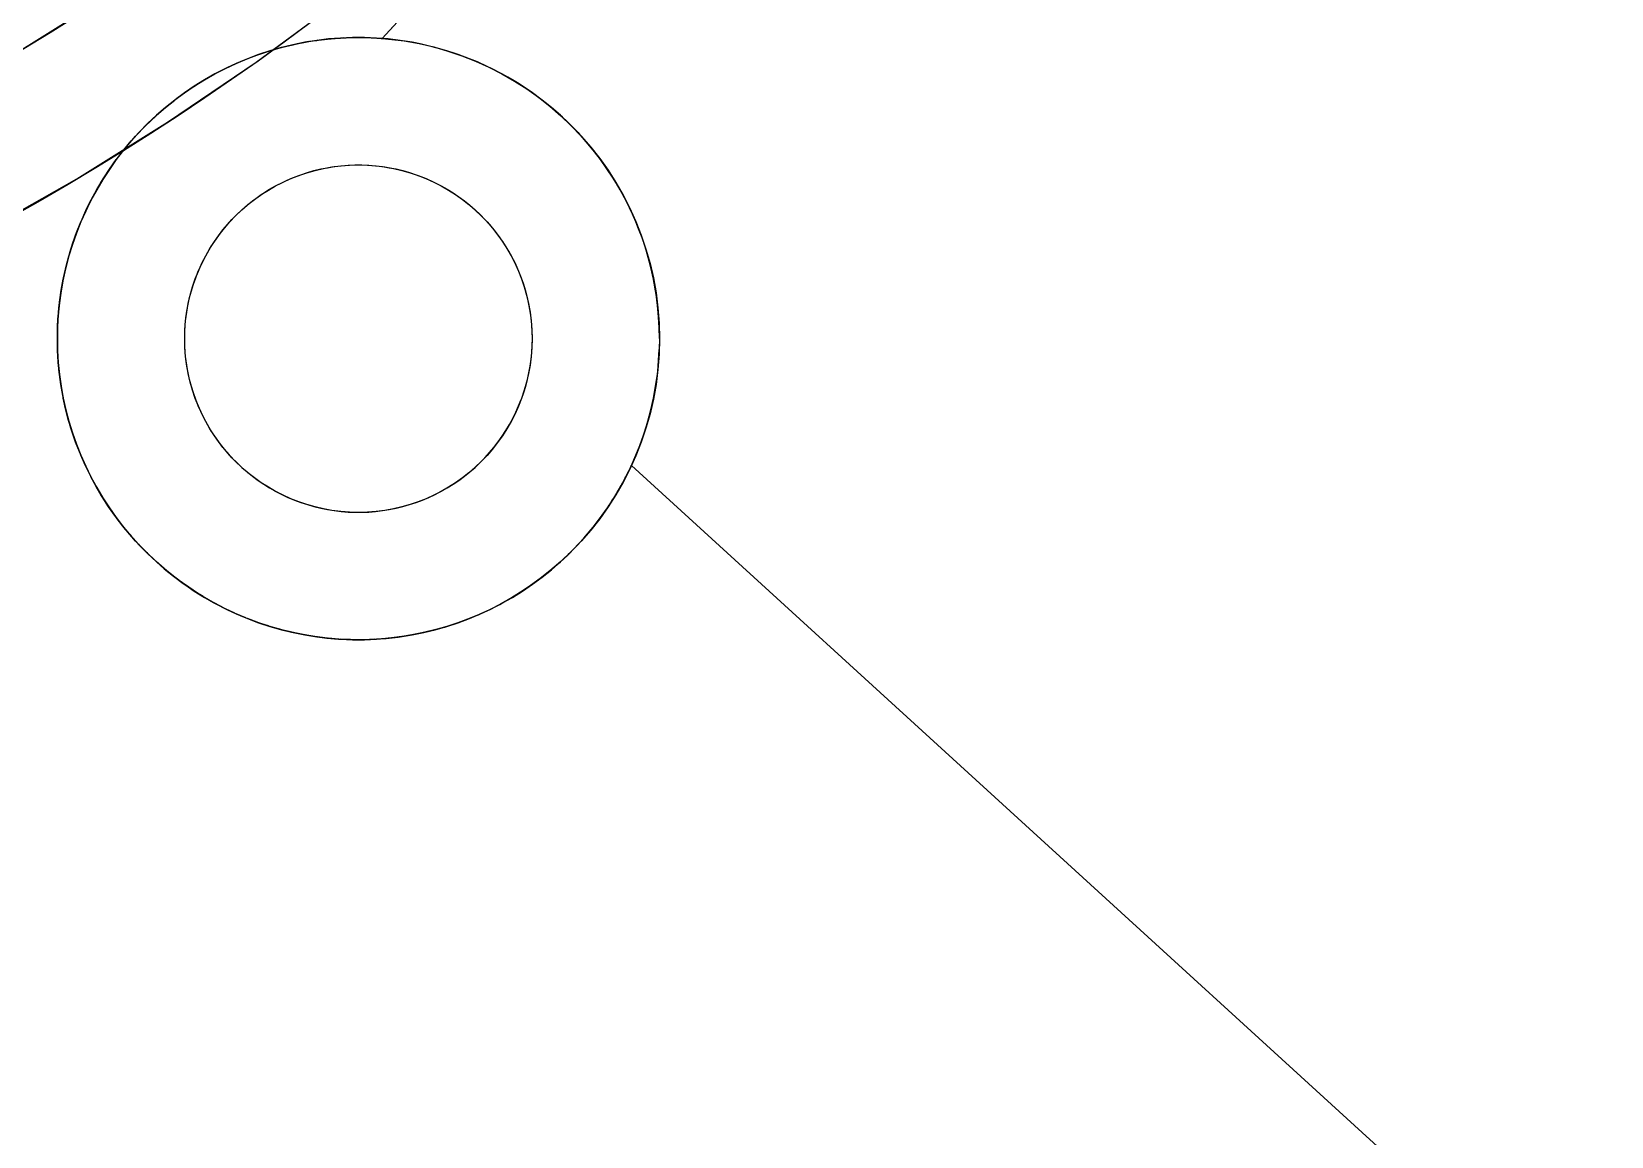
# Model space of a CAD drawing. Header units: millimetres. Extents: x -70 to 246, y -216 to 66.
# Drawn here: x 17.21 to 37.68, y -42.31 to -28 of the extents above; entities that cross this region are included whole.
import ezdxf

# ---------------------------------------------------------------- set-up
doc = ezdxf.new("R2010")
doc.units = ezdxf.units.MM
doc.layers.add('TOP_XY', color=7, linetype='Continuous')

msp = doc.modelspace()

# ---------------------------------------------------------------- linework, layer by layer
for centre, radius in [((0, 0), 34.8), ((0, 0), 33), ((21.445, -31.975), 3.9), ((21.445, -31.975), 2.25)]:
    msp.add_circle(centre, radius)
at = {"layer": 'TOP_XY'}
for p, q in [((28.158, -21.067), (21.753, -28.087)), ((20.118, -28.396), (21.231, -27.574)), ((16.877, -28.358), (17.991, -27.664)), ((21.753, -28.087), (21.903, -27.922)), ((20.297, -28.247), (20.446, -28.205)), ((20.448, -28.204), (20.299, -28.247)), ((20.446, -28.205), (20.299, -28.247)), ((20.446, -28.205), (20.596, -28.168)), ((20.446, -28.205), (20.448, -28.204)), ((20.596, -28.168), (20.448, -28.204)), ((20.598, -28.168), (20.448, -28.204)), ((20.596, -28.168), (20.667, -28.153)), ((20.596, -28.168), (20.598, -28.168)), ((20.75, -28.137), (20.598, -28.168)), ((20.667, -28.153), (20.598, -28.168)), ((20.667, -28.153), (20.738, -28.139)), ((20.738, -28.139), (20.802, -28.128)), ((20.738, -28.139), (20.75, -28.137)), ((20.904, -28.112), (20.75, -28.137)), ((20.802, -28.128), (20.75, -28.137)), ((20.802, -28.128), (20.859, -28.119)), ((20.859, -28.119), (20.915, -28.111)), ((20.859, -28.119), (20.904, -28.112)), ((21.057, -28.094), (20.904, -28.112)), ((20.915, -28.111), (20.904, -28.112)), ((20.915, -28.111), (20.972, -28.103)), ((20.972, -28.103), (21.027, -28.097)), ((21.027, -28.097), (21.077, -28.092)), ((21.027, -28.097), (21.057, -28.094)), ((21.212, -28.082), (21.057, -28.094)), ((21.077, -28.092), (21.057, -28.094)), ((21.077, -28.092), (21.12, -28.088)), ((21.12, -28.088), (21.164, -28.085)), ((21.164, -28.085), (21.206, -28.082)), ((21.206, -28.082), (21.247, -28.08)), ((21.206, -28.082), (21.212, -28.082)), ((21.367, -28.075), (21.212, -28.082)), ((21.247, -28.08), (21.212, -28.082)), ((21.247, -28.08), (21.284, -28.078)), ((21.284, -28.078), (21.316, -28.077)), ((21.316, -28.077), (21.347, -28.076)), ((21.347, -28.076), (21.378, -28.075)), ((21.347, -28.076), (21.367, -28.075)), ((21.378, -28.075), (21.367, -28.075)), ((21.522, -28.075), (21.367, -28.075)), ((21.378, -28.075), (21.402, -28.075)), ((21.402, -28.075), (21.424, -28.075)), ((21.424, -28.075), (21.445, -28.075)), ((21.445, -28.075), (21.466, -28.075)), ((21.466, -28.075), (21.486, -28.075)), ((21.486, -28.075), (21.505, -28.075)), ((21.505, -28.075), (21.524, -28.075)), ((21.677, -28.082), (21.522, -28.075)), ((21.524, -28.075), (21.542, -28.076)), ((21.542, -28.076), (21.56, -28.076)), ((21.56, -28.076), (21.577, -28.077)), ((21.577, -28.077), (21.593, -28.077)), ((21.593, -28.077), (21.608, -28.078)), ((21.608, -28.078), (21.623, -28.079)), ((21.623, -28.079), (21.637, -28.079)), ((21.637, -28.079), (21.65, -28.08)), ((21.65, -28.08), (21.662, -28.081)), ((21.662, -28.081), (21.674, -28.081)), ((21.674, -28.081), (21.685, -28.082)), ((21.832, -28.094), (21.677, -28.082)), ((21.685, -28.082), (21.695, -28.083)), ((21.695, -28.083), (21.705, -28.083)), ((21.705, -28.083), (21.713, -28.084)), ((21.713, -28.084), (21.721, -28.084)), ((21.721, -28.084), (21.728, -28.085)), ((21.728, -28.085), (21.734, -28.085)), ((21.734, -28.085), (21.739, -28.086)), ((21.739, -28.086), (21.743, -28.086)), ((21.743, -28.086), (21.747, -28.086)), ((21.747, -28.086), (21.75, -28.087)), ((21.75, -28.087), (21.752, -28.087)), ((21.752, -28.087), (21.753, -28.087)), ((21.753, -28.087), (21.753, -28.087)), ((21.753, -28.087), (21.918, -28.104)), ((21.753, -28.087), (21.832, -28.094)), ((21.986, -28.112), (21.832, -28.094)), ((21.918, -28.104), (21.832, -28.094)), ((22.081, -28.127), (21.918, -28.104)), ((21.986, -28.112), (21.918, -28.104)), ((22.139, -28.137), (21.986, -28.112)), ((22.081, -28.127), (21.986, -28.112)), ((22.243, -28.157), (22.081, -28.127)), ((22.139, -28.137), (22.081, -28.127)), ((22.291, -28.168), (22.139, -28.137)), ((22.243, -28.157), (22.139, -28.137)), ((22.402, -28.194), (22.243, -28.157)), ((22.291, -28.168), (22.243, -28.157)), ((22.441, -28.204), (22.291, -28.168)), ((22.402, -28.194), (22.291, -28.168)), ((22.558, -28.237), (22.402, -28.194)), ((22.441, -28.204), (22.402, -28.194)), ((22.591, -28.247), (22.441, -28.204)), ((22.558, -28.237), (22.441, -28.204)), ((22.712, -28.286), (22.558, -28.237)), ((22.591, -28.247), (22.558, -28.237)), ((18.973, -29.173), (20.118, -28.396)), ((19.723, -28.475), (19.863, -28.41)), ((19.863, -28.41), (19.723, -28.475)), ((19.863, -28.41), (20.005, -28.35)), ((20.006, -28.35), (19.863, -28.41)), ((20.005, -28.35), (20.15, -28.296)), ((20.151, -28.295), (20.006, -28.35)), ((20.15, -28.296), (20.297, -28.247)), ((20.15, -28.296), (20.151, -28.295)), ((20.297, -28.247), (20.151, -28.295)), ((20.299, -28.247), (20.151, -28.295)), ((20.297, -28.247), (20.299, -28.247)), ((22.738, -28.295), (22.591, -28.247)), ((22.712, -28.286), (22.591, -28.247)), ((22.85, -28.337), (22.712, -28.286)), ((22.738, -28.295), (22.712, -28.286)), ((22.883, -28.35), (22.738, -28.295)), ((22.85, -28.337), (22.738, -28.295)), ((22.986, -28.392), (22.85, -28.337)), ((22.883, -28.35), (22.85, -28.337)), ((23.026, -28.41), (22.883, -28.35)), ((22.986, -28.392), (22.883, -28.35)), ((23.12, -28.453), (22.986, -28.392)), ((23.026, -28.41), (22.986, -28.392)), ((23.167, -28.475), (23.026, -28.41)), ((23.12, -28.453), (23.026, -28.41)), ((19.45, -28.623), (19.318, -28.705)), ((19.319, -28.705), (19.451, -28.623)), ((19.585, -28.547), (19.45, -28.623)), ((19.451, -28.623), (19.585, -28.546)), ((19.585, -28.546), (19.723, -28.475)), ((19.723, -28.475), (19.585, -28.547)), ((23.251, -28.518), (23.12, -28.453)), ((23.167, -28.475), (23.12, -28.453)), ((23.304, -28.547), (23.167, -28.475)), ((23.251, -28.518), (23.167, -28.475)), ((23.38, -28.589), (23.251, -28.518)), ((23.304, -28.547), (23.251, -28.518)), ((23.439, -28.623), (23.304, -28.547)), ((23.38, -28.589), (23.304, -28.547)), ((23.506, -28.664), (23.38, -28.589)), ((23.439, -28.623), (23.38, -28.589)), ((23.571, -28.705), (23.439, -28.623)), ((23.506, -28.664), (23.439, -28.623)), ((19.19, -28.792), (19.065, -28.885)), ((19.067, -28.883), (19.191, -28.792)), ((19.067, -28.883), (19.19, -28.792)), ((19.318, -28.705), (19.19, -28.792)), ((19.191, -28.792), (19.19, -28.792)), ((19.191, -28.792), (19.319, -28.705)), ((19.191, -28.792), (19.318, -28.705)), ((19.319, -28.705), (19.318, -28.705)), ((23.629, -28.744), (23.506, -28.664)), ((23.571, -28.705), (23.506, -28.664)), ((23.699, -28.792), (23.571, -28.705)), ((23.629, -28.744), (23.571, -28.705)), ((23.749, -28.829), (23.629, -28.744)), ((23.699, -28.792), (23.629, -28.744)), ((23.824, -28.885), (23.699, -28.792)), ((23.749, -28.829), (23.699, -28.792)), ((23.866, -28.918), (23.749, -28.829)), ((23.824, -28.885), (23.749, -28.829)), ((18.944, -28.982), (18.827, -29.083)), ((18.829, -29.082), (18.946, -28.98)), ((18.829, -29.082), (18.944, -28.982)), ((19.065, -28.885), (18.944, -28.982)), ((18.946, -28.98), (18.944, -28.982)), ((18.946, -28.98), (19.067, -28.883)), ((18.946, -28.98), (19.065, -28.885)), ((19.067, -28.883), (19.065, -28.885)), ((23.945, -28.982), (23.824, -28.885)), ((23.866, -28.918), (23.824, -28.885)), ((23.98, -29.011), (23.866, -28.918)), ((23.945, -28.982), (23.866, -28.918)), ((24.062, -29.083), (23.945, -28.982)), ((23.98, -29.011), (23.945, -28.982)), ((24.089, -29.108), (23.98, -29.011)), ((24.062, -29.083), (23.98, -29.011)), ((17.798, -29.904), (18.973, -29.173)), ((18.714, -29.19), (18.606, -29.3)), ((18.608, -29.298), (18.717, -29.188)), ((18.608, -29.298), (18.714, -29.19)), ((18.827, -29.083), (18.714, -29.19)), ((18.717, -29.188), (18.714, -29.19)), ((18.717, -29.188), (18.829, -29.082)), ((18.717, -29.188), (18.827, -29.083)), ((18.829, -29.082), (18.827, -29.083)), ((24.175, -29.19), (24.062, -29.083)), ((24.089, -29.108), (24.062, -29.083)), ((24.195, -29.21), (24.089, -29.108)), ((24.175, -29.19), (24.089, -29.108)), ((24.283, -29.3), (24.175, -29.19)), ((24.195, -29.21), (24.175, -29.19)), ((24.298, -29.316), (24.195, -29.21)), ((24.283, -29.3), (24.195, -29.21)), ((18.502, -29.415), (18.402, -29.534)), ((18.405, -29.531), (18.504, -29.413)), ((18.405, -29.531), (18.502, -29.415)), ((18.606, -29.3), (18.502, -29.415)), ((18.504, -29.413), (18.502, -29.415)), ((18.504, -29.413), (18.608, -29.298)), ((18.504, -29.413), (18.606, -29.3)), ((18.608, -29.298), (18.606, -29.3)), ((24.387, -29.415), (24.283, -29.3)), ((24.298, -29.316), (24.283, -29.3)), ((24.396, -29.425), (24.298, -29.316)), ((24.387, -29.415), (24.298, -29.316)), ((24.487, -29.534), (24.387, -29.415)), ((24.396, -29.425), (24.387, -29.415)), ((24.49, -29.538), (24.396, -29.425)), ((24.487, -29.534), (24.396, -29.425)), ((18.308, -29.657), (18.218, -29.784)), ((18.221, -29.78), (18.31, -29.654)), ((18.221, -29.78), (18.308, -29.657)), ((18.402, -29.534), (18.308, -29.657)), ((18.31, -29.654), (18.308, -29.657)), ((18.31, -29.654), (18.405, -29.531)), ((18.31, -29.654), (18.402, -29.534)), ((18.405, -29.531), (18.402, -29.534)), ((24.581, -29.657), (24.487, -29.534)), ((24.579, -29.654), (24.49, -29.538)), ((24.664, -29.774), (24.579, -29.654)), ((24.671, -29.784), (24.581, -29.657)), ((24.664, -29.774), (24.581, -29.657)), ((18.218, -29.784), (18.134, -29.914)), ((18.136, -29.909), (18.221, -29.78)), ((18.136, -29.909), (18.218, -29.784)), ((18.221, -29.78), (18.218, -29.784)), ((20.615, -29.883), (20.698, -29.852)), ((20.698, -29.852), (20.783, -29.824)), ((20.783, -29.824), (20.869, -29.799)), ((20.869, -29.799), (20.956, -29.778)), ((20.956, -29.778), (21.044, -29.761)), ((21.044, -29.761), (21.132, -29.746)), ((21.132, -29.746), (21.221, -29.736)), ((21.221, -29.736), (21.31, -29.729)), ((21.31, -29.729), (21.4, -29.725)), ((21.4, -29.725), (21.489, -29.725)), ((21.489, -29.725), (21.579, -29.729)), ((21.579, -29.729), (21.668, -29.736)), ((21.668, -29.736), (21.757, -29.746)), ((21.757, -29.746), (21.845, -29.761)), ((21.845, -29.761), (21.933, -29.778)), ((21.933, -29.778), (22.02, -29.799)), ((22.02, -29.799), (22.106, -29.824)), ((22.106, -29.824), (22.191, -29.852)), ((22.191, -29.852), (22.275, -29.883)), ((24.745, -29.897), (24.664, -29.774)), ((24.671, -29.784), (24.664, -29.774)), ((24.756, -29.914), (24.671, -29.784)), ((24.745, -29.897), (24.671, -29.784)), ((16.595, -30.588), (17.798, -29.904)), ((18.054, -30.047), (17.98, -30.183)), ((17.983, -30.178), (18.057, -30.042)), ((17.983, -30.178), (18.054, -30.047)), ((18.134, -29.914), (18.054, -30.047)), ((18.057, -30.042), (18.054, -30.047)), ((18.057, -30.042), (18.136, -29.909)), ((18.057, -30.042), (18.134, -29.914)), ((18.136, -29.909), (18.134, -29.914)), ((20.218, -30.088), (20.294, -30.041)), ((20.294, -30.041), (20.372, -29.997)), ((20.372, -29.997), (20.451, -29.956)), ((20.451, -29.956), (20.532, -29.918)), ((20.532, -29.918), (20.615, -29.883)), ((22.275, -29.883), (22.357, -29.918)), ((22.357, -29.918), (22.438, -29.956)), ((22.438, -29.956), (22.518, -29.997)), ((22.518, -29.997), (22.595, -30.041)), ((22.595, -30.041), (22.671, -30.088)), ((24.821, -30.022), (24.745, -29.897)), ((24.756, -29.914), (24.745, -29.897)), ((24.835, -30.047), (24.756, -29.914)), ((24.821, -30.022), (24.756, -29.914)), ((24.892, -30.151), (24.821, -30.022)), ((24.835, -30.047), (24.821, -30.022)), ((24.909, -30.183), (24.835, -30.047)), ((24.892, -30.151), (24.835, -30.047)), ((17.98, -30.183), (17.912, -30.323)), ((17.914, -30.317), (17.983, -30.178)), ((17.914, -30.317), (17.98, -30.183)), ((17.983, -30.178), (17.98, -30.183)), ((19.935, -30.307), (20.002, -30.248)), ((20.002, -30.248), (20.072, -30.192)), ((20.072, -30.192), (20.144, -30.139)), ((20.144, -30.139), (20.218, -30.088)), ((22.671, -30.088), (22.745, -30.139)), ((22.745, -30.139), (22.817, -30.192)), ((22.817, -30.192), (22.887, -30.248)), ((22.887, -30.248), (22.955, -30.307)), ((24.958, -30.282), (24.892, -30.151)), ((24.909, -30.183), (24.892, -30.151)), ((24.977, -30.323), (24.909, -30.183)), ((24.958, -30.282), (24.909, -30.183)), ((25.019, -30.415), (24.958, -30.282)), ((24.977, -30.323), (24.958, -30.282)), ((17.849, -30.464), (17.792, -30.608)), ((17.794, -30.602), (17.851, -30.458)), ((17.794, -30.602), (17.849, -30.464)), ((17.912, -30.323), (17.849, -30.464)), ((17.851, -30.458), (17.849, -30.464)), ((17.851, -30.458), (17.914, -30.317)), ((17.851, -30.458), (17.912, -30.323)), ((17.914, -30.317), (17.912, -30.323)), ((19.747, -30.498), (19.807, -30.432)), ((19.807, -30.432), (19.869, -30.368)), ((19.869, -30.368), (19.935, -30.307)), ((22.955, -30.307), (23.02, -30.368)), ((23.02, -30.368), (23.082, -30.432)), ((23.082, -30.432), (23.142, -30.498)), ((25.04, -30.464), (24.977, -30.323)), ((25.019, -30.415), (24.977, -30.323)), ((25.075, -30.551), (25.019, -30.415)), ((25.04, -30.464), (25.019, -30.415)), ((25.097, -30.608), (25.04, -30.464)), ((25.075, -30.551), (25.04, -30.464)), ((17.792, -30.608), (17.74, -30.755)), ((17.743, -30.748), (17.794, -30.602)), ((17.743, -30.748), (17.792, -30.608)), ((17.794, -30.602), (17.792, -30.608)), ((19.583, -30.711), (19.635, -30.638)), ((19.635, -30.638), (19.689, -30.567)), ((19.689, -30.567), (19.747, -30.498)), ((23.142, -30.498), (23.2, -30.567)), ((23.2, -30.567), (23.254, -30.638)), ((23.254, -30.638), (23.306, -30.711)), ((25.127, -30.689), (25.075, -30.551)), ((25.097, -30.608), (25.075, -30.551)), ((25.149, -30.755), (25.097, -30.608)), ((25.127, -30.689), (25.097, -30.608)), ((25.172, -30.828), (25.127, -30.689)), ((25.149, -30.755), (25.127, -30.689)), ((17.657, -31.045), (17.697, -30.896)), ((17.74, -30.755), (17.695, -30.903)), ((17.697, -30.896), (17.695, -30.903)), ((17.697, -30.896), (17.743, -30.748)), ((17.697, -30.896), (17.74, -30.755)), ((17.743, -30.748), (17.74, -30.755)), ((19.446, -30.941), (19.489, -30.863)), ((19.489, -30.863), (19.534, -30.786)), ((19.534, -30.786), (19.583, -30.711)), ((23.306, -30.711), (23.355, -30.786)), ((23.355, -30.786), (23.401, -30.863)), ((23.401, -30.863), (23.443, -30.941)), ((25.194, -30.903), (25.149, -30.755)), ((25.172, -30.828), (25.149, -30.755)), ((25.213, -30.97), (25.172, -30.828)), ((25.194, -30.903), (25.172, -30.828)), ((17.655, -31.053), (17.621, -31.204)), ((17.623, -31.196), (17.657, -31.045)), ((17.623, -31.196), (17.655, -31.053)), ((17.695, -30.903), (17.655, -31.053)), ((17.657, -31.045), (17.655, -31.053)), ((17.657, -31.045), (17.695, -30.903)), ((19.337, -31.186), (19.37, -31.103)), ((19.37, -31.103), (19.406, -31.022)), ((19.406, -31.022), (19.446, -30.941)), ((23.443, -30.941), (23.483, -31.022)), ((23.483, -31.022), (23.519, -31.103)), ((23.519, -31.103), (23.552, -31.186)), ((25.234, -31.053), (25.194, -30.903)), ((25.213, -30.97), (25.194, -30.903)), ((25.248, -31.112), (25.213, -30.97)), ((25.234, -31.053), (25.213, -30.97)), ((25.268, -31.204), (25.234, -31.053)), ((25.248, -31.112), (25.234, -31.053)), ((17.621, -31.204), (17.594, -31.357)), ((17.595, -31.348), (17.623, -31.196)), ((17.595, -31.348), (17.621, -31.204)), ((17.623, -31.196), (17.621, -31.204)), ((19.281, -31.356), (19.307, -31.271)), ((19.307, -31.271), (19.337, -31.186)), ((23.552, -31.186), (23.582, -31.271)), ((23.582, -31.271), (23.608, -31.356)), ((25.278, -31.256), (25.248, -31.112)), ((25.268, -31.204), (25.248, -31.112)), ((25.295, -31.357), (25.268, -31.204)), ((25.278, -31.256), (25.268, -31.204)), ((25.302, -31.401), (25.278, -31.256)), ((25.295, -31.357), (25.278, -31.256)), ((17.572, -31.511), (17.557, -31.665)), ((17.558, -31.655), (17.573, -31.501)), ((17.558, -31.655), (17.572, -31.511)), ((17.594, -31.357), (17.572, -31.511)), ((17.573, -31.501), (17.572, -31.511)), ((17.573, -31.501), (17.595, -31.348)), ((17.573, -31.501), (17.594, -31.357)), ((17.595, -31.348), (17.594, -31.357)), ((19.239, -31.53), (19.258, -31.443)), ((19.258, -31.443), (19.281, -31.356)), ((23.608, -31.356), (23.631, -31.443)), ((23.631, -31.443), (23.65, -31.53)), ((25.317, -31.511), (25.295, -31.357)), ((25.302, -31.401), (25.295, -31.357)), ((25.321, -31.546), (25.302, -31.401)), ((25.317, -31.511), (25.302, -31.401)), ((25.332, -31.665), (25.317, -31.511)), ((25.321, -31.546), (25.317, -31.511)), ((17.548, -31.81), (17.558, -31.655)), ((17.548, -31.81), (17.557, -31.665)), ((17.557, -31.665), (17.548, -31.82)), ((17.558, -31.655), (17.557, -31.665)), ((19.202, -31.796), (19.211, -31.707)), ((19.211, -31.707), (19.223, -31.618)), ((19.223, -31.618), (19.239, -31.53)), ((23.65, -31.53), (23.666, -31.618)), ((23.666, -31.618), (23.679, -31.707)), ((23.679, -31.707), (23.687, -31.796)), ((25.334, -31.693), (25.321, -31.546)), ((25.332, -31.665), (25.321, -31.546)), ((25.341, -31.82), (25.332, -31.665)), ((25.334, -31.693), (25.332, -31.665)), ((25.342, -31.834), (25.334, -31.693)), ((25.341, -31.82), (25.334, -31.693)), ((17.545, -31.964), (17.548, -31.81)), ((17.545, -31.964), (17.548, -31.82)), ((17.548, -31.82), (17.545, -31.975)), ((17.548, -31.81), (17.548, -31.82)), ((19.195, -31.975), (19.196, -31.885)), ((19.196, -31.885), (19.202, -31.796)), ((23.687, -31.796), (23.693, -31.885)), ((23.693, -31.885), (23.695, -31.975)), ((25.345, -31.975), (25.341, -31.82)), ((25.342, -31.834), (25.341, -31.82)), ((25.345, -31.975), (25.342, -31.834)), ((17.547, -32.119), (17.545, -31.964)), ((17.545, -31.964), (17.545, -31.975)), ((17.547, -32.119), (17.545, -31.975)), ((17.545, -31.975), (17.548, -32.13)), ((17.556, -32.274), (17.547, -32.119)), ((17.547, -32.119), (17.548, -32.13)), ((17.556, -32.274), (17.548, -32.13)), ((17.548, -32.13), (17.557, -32.285)), ((19.196, -32.064), (19.195, -31.975)), ((19.202, -32.153), (19.196, -32.064)), ((23.693, -32.064), (23.687, -32.153)), ((23.695, -31.975), (23.693, -32.064)), ((25.332, -32.285), (25.341, -32.13)), ((25.334, -32.257), (25.342, -32.116)), ((25.334, -32.257), (25.341, -32.13)), ((25.345, -31.975), (25.341, -32.13)), ((25.341, -32.13), (25.342, -32.116)), ((25.345, -31.975), (25.342, -32.116)), ((17.571, -32.428), (17.556, -32.274)), ((17.556, -32.274), (17.557, -32.285)), ((17.571, -32.428), (17.557, -32.285)), ((17.557, -32.285), (17.572, -32.439)), ((19.211, -32.242), (19.202, -32.153)), ((19.223, -32.331), (19.211, -32.242)), ((19.239, -32.419), (19.223, -32.331)), ((23.666, -32.331), (23.65, -32.419)), ((23.679, -32.242), (23.666, -32.331)), ((23.687, -32.153), (23.679, -32.242)), ((25.317, -32.439), (25.332, -32.285)), ((25.322, -32.398), (25.334, -32.257)), ((25.322, -32.398), (25.332, -32.285)), ((25.332, -32.285), (25.334, -32.257)), ((17.592, -32.581), (17.571, -32.428)), ((17.571, -32.428), (17.572, -32.439)), ((17.592, -32.581), (17.572, -32.439)), ((17.572, -32.439), (17.594, -32.592)), ((19.258, -32.506), (19.239, -32.419)), ((19.281, -32.593), (19.258, -32.506)), ((23.631, -32.506), (23.608, -32.593)), ((23.65, -32.419), (23.631, -32.506)), ((25.281, -32.678), (25.304, -32.538)), ((25.295, -32.592), (25.317, -32.439)), ((25.295, -32.592), (25.304, -32.538)), ((25.304, -32.538), (25.322, -32.398)), ((25.304, -32.538), (25.317, -32.439)), ((25.317, -32.439), (25.322, -32.398)), ((17.619, -32.733), (17.592, -32.581)), ((17.592, -32.581), (17.594, -32.592)), ((17.619, -32.733), (17.594, -32.592)), ((17.594, -32.592), (17.621, -32.745)), ((17.652, -32.884), (17.619, -32.733)), ((17.619, -32.733), (17.621, -32.745)), ((19.307, -32.678), (19.281, -32.593)), ((19.337, -32.763), (19.307, -32.678)), ((23.582, -32.678), (23.552, -32.763)), ((23.608, -32.593), (23.582, -32.678)), ((25.253, -32.817), (25.281, -32.678)), ((25.268, -32.745), (25.295, -32.592)), ((25.268, -32.745), (25.281, -32.678)), ((25.281, -32.678), (25.295, -32.592)), ((17.652, -32.884), (17.621, -32.745)), ((17.621, -32.745), (17.655, -32.896)), ((17.691, -33.034), (17.652, -32.884)), ((17.652, -32.884), (17.655, -32.896)), ((17.691, -33.034), (17.655, -32.896)), ((17.655, -32.896), (17.695, -33.046)), ((19.37, -32.846), (19.337, -32.763)), ((19.406, -32.928), (19.37, -32.846)), ((19.446, -33.008), (19.406, -32.928)), ((23.443, -33.008), (23.483, -32.928)), ((23.483, -32.928), (23.519, -32.846)), ((23.519, -32.846), (23.552, -32.763)), ((25.194, -33.046), (25.234, -32.896)), ((25.22, -32.954), (25.253, -32.817)), ((25.22, -32.954), (25.234, -32.896)), ((25.234, -32.896), (25.268, -32.745)), ((25.234, -32.896), (25.253, -32.817)), ((25.253, -32.817), (25.268, -32.745)), ((17.736, -33.182), (17.691, -33.034)), ((17.691, -33.034), (17.695, -33.046)), ((17.736, -33.182), (17.695, -33.046)), ((17.695, -33.046), (17.74, -33.195)), ((19.489, -33.087), (19.446, -33.008)), ((19.534, -33.164), (19.489, -33.087)), ((23.355, -33.164), (23.401, -33.087)), ((23.401, -33.087), (23.443, -33.008)), ((25.139, -33.225), (25.182, -33.09)), ((25.149, -33.195), (25.194, -33.046)), ((25.149, -33.195), (25.182, -33.09)), ((25.182, -33.09), (25.22, -32.954)), ((25.182, -33.09), (25.194, -33.046)), ((25.194, -33.046), (25.22, -32.954)), ((17.787, -33.328), (17.736, -33.182)), ((17.736, -33.182), (17.74, -33.195)), ((17.787, -33.328), (17.74, -33.195)), ((17.74, -33.195), (17.792, -33.341)), ((17.844, -33.472), (17.787, -33.328)), ((17.787, -33.328), (17.792, -33.341)), ((17.844, -33.472), (17.792, -33.341)), ((17.792, -33.341), (17.849, -33.485)), ((19.583, -33.239), (19.534, -33.164)), ((19.635, -33.312), (19.583, -33.239)), ((19.689, -33.383), (19.635, -33.312)), ((23.2, -33.383), (23.254, -33.312)), ((23.254, -33.312), (23.306, -33.239)), ((23.306, -33.239), (23.355, -33.164)), ((25.04, -33.485), (25.097, -33.341)), ((25.091, -33.358), (25.139, -33.225)), ((25.091, -33.358), (25.097, -33.341)), ((25.097, -33.341), (25.149, -33.195)), ((25.097, -33.341), (25.139, -33.225)), ((25.139, -33.225), (25.149, -33.195)), ((17.906, -33.614), (17.844, -33.472)), ((17.844, -33.472), (17.849, -33.485)), ((17.906, -33.614), (17.849, -33.485)), ((17.849, -33.485), (17.912, -33.627)), ((19.747, -33.451), (19.689, -33.383)), ((19.807, -33.518), (19.747, -33.451)), ((19.869, -33.581), (19.807, -33.518)), ((23.02, -33.581), (23.082, -33.518)), ((23.082, -33.518), (23.142, -33.451)), ((23.142, -33.451), (23.2, -33.383)), ((24.977, -33.627), (25.04, -33.485)), ((24.981, -33.619), (25.038, -33.489)), ((25.038, -33.489), (25.091, -33.358)), ((25.04, -33.485), (25.091, -33.358)), ((17.974, -33.753), (17.906, -33.614)), ((17.906, -33.614), (17.912, -33.627)), ((17.974, -33.753), (17.912, -33.627)), ((17.912, -33.627), (17.98, -33.766)), ((18.047, -33.889), (17.974, -33.753)), ((17.974, -33.753), (17.98, -33.766)), ((18.047, -33.889), (17.98, -33.766)), ((17.98, -33.766), (18.054, -33.902)), ((19.869, -33.581), (19.935, -33.643)), ((19.935, -33.643), (20.002, -33.701)), ((20.002, -33.701), (20.072, -33.757)), ((20.072, -33.757), (20.144, -33.811)), ((22.745, -33.811), (22.817, -33.757)), ((22.817, -33.757), (22.887, -33.701)), ((22.887, -33.701), (22.955, -33.643)), ((22.955, -33.643), (23.02, -33.581)), ((24.835, -33.902), (24.909, -33.766)), ((24.902, -33.779), (24.909, -33.765)), ((24.909, -33.766), (24.977, -33.627)), ((24.909, -33.765), (24.917, -33.751)), ((24.917, -33.751), (24.923, -33.738)), ((24.923, -33.738), (24.93, -33.725)), ((24.93, -33.725), (24.936, -33.713)), ((24.936, -33.713), (24.941, -33.702)), ((24.941, -33.702), (24.946, -33.691)), ((24.946, -33.691), (24.951, -33.682)), ((24.951, -33.682), (24.956, -33.672)), ((24.956, -33.672), (24.96, -33.664)), ((24.96, -33.664), (24.963, -33.656)), ((24.963, -33.656), (24.967, -33.649)), ((24.967, -33.649), (24.97, -33.643)), ((24.97, -33.643), (24.972, -33.637)), ((24.972, -33.637), (24.975, -33.632)), ((24.975, -33.632), (24.977, -33.628)), ((24.977, -33.628), (24.978, -33.625)), ((24.978, -33.625), (24.98, -33.622)), ((24.981, -33.619), (24.98, -33.62)), ((24.98, -33.622), (24.98, -33.62)), ((24.981, -33.619), (24.981, -33.619)), ((24.981, -33.619), (24.981, -33.619)), ((24.981, -33.619), (37.676, -45.2)), ((18.125, -34.022), (18.047, -33.889)), ((18.047, -33.889), (18.054, -33.902)), ((18.125, -34.022), (18.054, -33.902)), ((18.054, -33.902), (18.134, -34.036)), ((20.144, -33.811), (20.218, -33.861)), ((20.218, -33.861), (20.294, -33.908)), ((20.294, -33.908), (20.372, -33.952)), ((20.372, -33.952), (20.451, -33.993)), ((22.438, -33.993), (22.518, -33.952)), ((22.518, -33.952), (22.595, -33.908)), ((22.595, -33.908), (22.671, -33.861)), ((22.671, -33.861), (22.745, -33.811)), ((24.756, -34.036), (24.835, -33.902)), ((24.791, -33.977), (24.803, -33.957)), ((24.803, -33.957), (24.815, -33.937)), ((24.815, -33.937), (24.826, -33.917)), ((24.826, -33.917), (24.837, -33.898)), ((24.835, -33.902), (24.826, -33.917)), ((24.837, -33.898), (24.848, -33.879)), ((24.848, -33.879), (24.858, -33.861)), ((24.858, -33.861), (24.868, -33.844)), ((24.868, -33.844), (24.877, -33.827)), ((24.877, -33.827), (24.886, -33.81)), ((24.886, -33.81), (24.894, -33.795)), ((24.894, -33.795), (24.902, -33.779)), ((18.209, -34.152), (18.125, -34.022)), ((18.125, -34.022), (18.134, -34.036)), ((18.209, -34.152), (18.134, -34.036)), ((18.134, -34.036), (18.218, -34.166)), ((18.298, -34.279), (18.209, -34.152)), ((18.209, -34.152), (18.218, -34.166)), ((18.298, -34.279), (18.218, -34.166)), ((18.218, -34.166), (18.308, -34.292)), ((20.451, -33.993), (20.532, -34.031)), ((20.532, -34.031), (20.615, -34.066)), ((20.615, -34.066), (20.698, -34.097)), ((20.698, -34.097), (20.783, -34.125)), ((20.783, -34.125), (20.869, -34.15)), ((20.869, -34.15), (20.956, -34.171)), ((20.956, -34.171), (21.044, -34.189)), ((21.845, -34.189), (21.933, -34.171)), ((21.933, -34.171), (22.02, -34.15)), ((22.02, -34.15), (22.106, -34.125)), ((22.106, -34.125), (22.191, -34.097)), ((22.191, -34.097), (22.275, -34.066)), ((22.275, -34.066), (22.357, -34.031)), ((22.357, -34.031), (22.438, -33.993)), ((24.581, -34.292), (24.671, -34.166)), ((24.663, -34.178), (24.678, -34.155)), ((24.671, -34.166), (24.663, -34.178)), ((24.671, -34.166), (24.756, -34.036)), ((24.671, -34.166), (24.678, -34.155)), ((24.678, -34.155), (24.694, -34.132)), ((24.694, -34.132), (24.709, -34.109)), ((24.709, -34.109), (24.724, -34.086)), ((24.724, -34.086), (24.738, -34.064)), ((24.738, -34.064), (24.752, -34.042)), ((24.752, -34.042), (24.765, -34.02)), ((24.756, -34.036), (24.752, -34.042)), ((24.756, -34.036), (24.765, -34.02)), ((24.765, -34.02), (24.778, -33.998)), ((24.778, -33.998), (24.791, -33.977)), ((18.392, -34.402), (18.298, -34.279)), ((18.298, -34.279), (18.308, -34.292)), ((18.392, -34.402), (18.308, -34.292)), ((18.308, -34.292), (18.402, -34.415)), ((21.044, -34.189), (21.132, -34.203)), ((21.132, -34.203), (21.221, -34.214)), ((21.221, -34.214), (21.31, -34.221)), ((21.31, -34.221), (21.4, -34.224)), ((21.4, -34.224), (21.489, -34.224)), ((21.489, -34.224), (21.579, -34.221)), ((21.579, -34.221), (21.668, -34.214)), ((21.668, -34.214), (21.757, -34.203)), ((21.757, -34.203), (21.845, -34.189)), ((24.562, -34.319), (24.466, -34.441)), ((24.487, -34.415), (24.581, -34.292)), ((24.562, -34.319), (24.487, -34.415)), ((24.562, -34.319), (24.579, -34.295)), ((24.579, -34.295), (24.596, -34.272)), ((24.581, -34.292), (24.596, -34.272)), ((24.596, -34.272), (24.613, -34.248)), ((24.613, -34.248), (24.63, -34.225)), ((24.63, -34.225), (24.646, -34.201)), ((24.646, -34.201), (24.663, -34.178)), ((18.491, -34.521), (18.392, -34.402)), ((18.392, -34.402), (18.402, -34.415)), ((18.491, -34.521), (18.402, -34.415)), ((18.402, -34.415), (18.502, -34.534)), ((18.594, -34.636), (18.491, -34.521)), ((18.491, -34.521), (18.502, -34.534)), ((18.594, -34.636), (18.502, -34.534)), ((18.502, -34.534), (18.606, -34.649)), ((24.366, -34.558), (24.261, -34.672)), ((24.283, -34.649), (24.387, -34.534)), ((24.366, -34.558), (24.283, -34.649)), ((24.366, -34.558), (24.466, -34.441)), ((24.366, -34.558), (24.387, -34.534)), ((24.387, -34.534), (24.487, -34.415)), ((24.466, -34.441), (24.387, -34.534)), ((24.466, -34.441), (24.487, -34.415)), ((18.702, -34.747), (18.594, -34.636)), ((18.594, -34.636), (18.606, -34.649)), ((18.702, -34.747), (18.606, -34.649)), ((18.606, -34.649), (18.714, -34.76)), ((18.702, -34.747), (18.814, -34.854)), ((18.702, -34.747), (18.714, -34.76)), ((18.814, -34.854), (18.714, -34.76)), ((18.714, -34.76), (18.827, -34.866)), ((24.152, -34.782), (24.038, -34.887)), ((24.062, -34.866), (24.175, -34.76)), ((24.152, -34.782), (24.062, -34.866)), ((24.261, -34.672), (24.152, -34.782)), ((24.152, -34.782), (24.175, -34.76)), ((24.175, -34.76), (24.283, -34.649)), ((24.261, -34.672), (24.175, -34.76)), ((24.261, -34.672), (24.283, -34.649)), ((18.814, -34.854), (18.93, -34.956)), ((18.814, -34.854), (18.827, -34.866)), ((18.93, -34.956), (18.827, -34.866)), ((18.827, -34.866), (18.944, -34.968)), ((18.93, -34.956), (19.051, -35.053)), ((18.93, -34.956), (18.944, -34.968)), ((19.051, -35.053), (18.944, -34.968)), ((18.944, -34.968), (19.065, -35.065)), ((23.921, -34.988), (23.799, -35.083)), ((23.824, -35.065), (23.945, -34.968)), ((23.921, -34.988), (23.824, -35.065)), ((24.038, -34.887), (23.921, -34.988)), ((23.921, -34.988), (23.945, -34.968)), ((23.945, -34.968), (24.062, -34.866)), ((24.038, -34.887), (23.945, -34.968)), ((24.038, -34.887), (24.062, -34.866)), ((19.051, -35.053), (19.175, -35.146)), ((19.051, -35.053), (19.065, -35.065)), ((19.175, -35.146), (19.065, -35.065)), ((19.065, -35.065), (19.19, -35.157)), ((19.175, -35.146), (19.302, -35.233)), ((19.175, -35.146), (19.19, -35.157)), ((19.302, -35.233), (19.19, -35.157)), ((19.19, -35.157), (19.318, -35.244)), ((23.674, -35.174), (23.546, -35.26)), ((23.571, -35.244), (23.699, -35.157)), ((23.674, -35.174), (23.571, -35.244)), ((23.799, -35.083), (23.674, -35.174)), ((23.674, -35.174), (23.699, -35.157)), ((23.699, -35.157), (23.824, -35.065)), ((23.799, -35.083), (23.699, -35.157)), ((23.799, -35.083), (23.824, -35.065)), ((19.302, -35.233), (19.433, -35.316)), ((19.302, -35.233), (19.318, -35.244)), ((19.433, -35.316), (19.318, -35.244)), ((19.318, -35.244), (19.45, -35.326)), ((19.433, -35.316), (19.567, -35.393)), ((19.433, -35.316), (19.45, -35.326)), ((19.567, -35.393), (19.45, -35.326)), ((19.45, -35.326), (19.585, -35.403)), ((19.567, -35.393), (19.704, -35.465)), ((19.567, -35.393), (19.585, -35.403)), ((19.704, -35.465), (19.585, -35.403)), ((19.585, -35.403), (19.723, -35.474)), ((23.167, -35.474), (23.304, -35.403)), ((23.414, -35.341), (23.279, -35.417)), ((23.279, -35.417), (23.304, -35.403)), ((23.304, -35.403), (23.439, -35.326)), ((23.414, -35.341), (23.304, -35.403)), ((23.546, -35.26), (23.414, -35.341)), ((23.414, -35.341), (23.439, -35.326)), ((23.439, -35.326), (23.571, -35.244)), ((23.546, -35.26), (23.439, -35.326)), ((23.546, -35.26), (23.571, -35.244)), ((19.704, -35.465), (19.844, -35.531)), ((19.704, -35.465), (19.723, -35.474)), ((19.844, -35.531), (19.723, -35.474)), ((19.723, -35.474), (19.863, -35.54)), ((19.844, -35.531), (19.986, -35.592)), ((19.844, -35.531), (19.863, -35.54)), ((19.986, -35.592), (19.863, -35.54)), ((19.863, -35.54), (20.006, -35.6)), ((19.986, -35.592), (20.131, -35.647)), ((19.986, -35.592), (20.006, -35.6)), ((20.131, -35.647), (20.006, -35.6)), ((20.006, -35.6), (20.151, -35.654)), ((22.738, -35.654), (22.883, -35.6)), ((23, -35.551), (22.857, -35.61)), ((22.857, -35.61), (22.883, -35.6)), ((22.883, -35.6), (23.026, -35.54)), ((23, -35.551), (22.883, -35.6)), ((23.141, -35.487), (23, -35.551)), ((23, -35.551), (23.026, -35.54)), ((23.026, -35.54), (23.167, -35.474)), ((23.141, -35.487), (23.026, -35.54)), ((23.279, -35.417), (23.141, -35.487)), ((23.141, -35.487), (23.167, -35.474)), ((23.279, -35.417), (23.167, -35.474)), ((20.131, -35.647), (20.278, -35.696)), ((20.131, -35.647), (20.151, -35.654)), ((20.278, -35.696), (20.151, -35.654)), ((20.151, -35.654), (20.299, -35.702)), ((20.278, -35.696), (20.426, -35.739)), ((20.278, -35.696), (20.299, -35.702)), ((20.426, -35.739), (20.299, -35.702)), ((20.299, -35.702), (20.448, -35.745)), ((20.426, -35.739), (20.576, -35.777)), ((20.426, -35.739), (20.448, -35.745)), ((20.576, -35.777), (20.448, -35.745)), ((20.448, -35.745), (20.598, -35.782)), ((20.576, -35.777), (20.728, -35.808)), ((20.576, -35.777), (20.598, -35.782)), ((20.728, -35.808), (20.598, -35.782)), ((20.598, -35.782), (20.75, -35.812)), ((20.728, -35.808), (20.88, -35.834)), ((20.728, -35.808), (20.75, -35.812)), ((20.88, -35.834), (20.75, -35.812)), ((20.75, -35.812), (20.904, -35.837)), ((21.986, -35.837), (22.139, -35.812)), ((22.265, -35.787), (22.113, -35.817)), ((22.113, -35.817), (22.139, -35.812)), ((22.139, -35.812), (22.291, -35.782)), ((22.265, -35.787), (22.139, -35.812)), ((22.415, -35.752), (22.265, -35.787)), ((22.265, -35.787), (22.291, -35.782)), ((22.291, -35.782), (22.441, -35.745)), ((22.415, -35.752), (22.291, -35.782)), ((22.564, -35.71), (22.415, -35.752)), ((22.415, -35.752), (22.441, -35.745)), ((22.441, -35.745), (22.591, -35.702)), ((22.564, -35.71), (22.441, -35.745)), ((22.712, -35.663), (22.564, -35.71)), ((22.564, -35.71), (22.591, -35.702)), ((22.591, -35.702), (22.738, -35.654)), ((22.712, -35.663), (22.591, -35.702)), ((22.857, -35.61), (22.712, -35.663)), ((22.712, -35.663), (22.738, -35.654)), ((22.857, -35.61), (22.738, -35.654)), ((20.88, -35.834), (21.034, -35.853)), ((20.88, -35.834), (20.904, -35.837)), ((21.034, -35.853), (20.904, -35.837)), ((20.904, -35.837), (21.057, -35.855)), ((21.034, -35.853), (21.188, -35.866)), ((21.034, -35.853), (21.057, -35.855)), ((21.188, -35.866), (21.057, -35.855)), ((21.057, -35.855), (21.212, -35.868)), ((21.188, -35.866), (21.343, -35.873)), ((21.188, -35.866), (21.212, -35.868)), ((21.343, -35.873), (21.212, -35.868)), ((21.212, -35.868), (21.367, -35.874)), ((21.343, -35.873), (21.497, -35.874)), ((21.343, -35.873), (21.367, -35.874)), ((21.497, -35.874), (21.367, -35.874)), ((21.367, -35.874), (21.522, -35.874)), ((21.497, -35.874), (21.652, -35.869)), ((21.497, -35.874), (21.522, -35.874)), ((21.522, -35.874), (21.677, -35.868)), ((21.652, -35.869), (21.522, -35.874)), ((21.652, -35.869), (21.806, -35.858)), ((21.652, -35.869), (21.677, -35.868)), ((21.677, -35.868), (21.832, -35.855)), ((21.806, -35.858), (21.677, -35.868)), ((21.806, -35.858), (21.96, -35.84)), ((21.806, -35.858), (21.832, -35.855)), ((21.832, -35.855), (21.986, -35.837)), ((21.96, -35.84), (21.832, -35.855)), ((21.96, -35.84), (22.113, -35.817)), ((21.96, -35.84), (21.986, -35.837)), ((22.113, -35.817), (21.986, -35.837))]:
    msp.add_line(p, q, dxfattribs=at)

doc.saveas('drawing.dxf')
